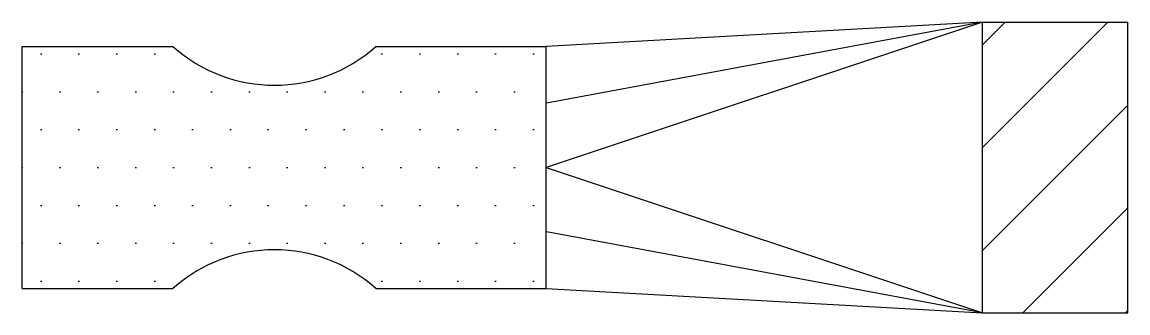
# Model space of a CAD drawing. Header units: inches. Extents: x 0 to 45.6, y -6 to 6.
import ezdxf

# ---------------------------------------------------------------- set-up
doc = ezdxf.new("R2010")
doc.units = ezdxf.units.IN
doc.header["$LTSCALE"] = 48
doc.header["$MEASUREMENT"] = 0
doc.layers.get('0').update_dxf_attribs({"linetype": 'CONTINUOUS'})

msp = doc.modelspace()

# ---------------------------------------------------------------- hatches: boundary and pattern name
h = msp.add_hatch()
h.set_pattern_fill('ANSI31', color=8, scale=24, style=0)
h.set_pattern_definition([(45, (-985.1258, -472.3822), (-2.12132, 2.12132), [])])
h.paths.add_polyline_path([(45.62, -6), (45.62, 6), (39.62, 6), (39.62, -6)])
h = msp.add_hatch()
h.set_pattern_fill('DOTS', color=8, scale=25, style=0)
h.paths.add_polyline_path([(21.62, 5), (14.595, 5, -0.383554), (6.223, 5), (0, 5), (0, -5), (6.223, -5, -0.383554), (14.595, -5), (21.62, -5)])

# ---------------------------------------------------------------- linework, layer by layer
for p, q in [((39.62, 6), (21.62, 0)), ((39.62, 6), (21.62, 5)), ((39.62, 6), (21.628, 2.654)), ((39.62, -6), (39.62, 6)), ((39.62, 6), (45.62, 6)), ((45.62, -6), (45.62, 6)), ((0, -5), (0, 5)), ((0, 5), (6.223, 5)), ((14.595, 5), (21.62, 5)), ((21.62, -5), (21.62, 5)), ((21.62, 0), (39.62, -6)), ((39.62, -6), (21.628, -2.654)), ((0, -5), (6.223, -5)), ((14.595, -5), (21.62, -5)), ((21.62, -5), (39.62, -6)), ((39.62, -6), (45.62, -6))]:
    msp.add_line(p, q)
for centre, start, end in [((10.409, 9.654), 228.031, 311.969), ((10.409, -9.654), 48.031, 131.969)]:
    msp.add_arc(centre, 6.26, start, end)

doc.saveas('drawing.dxf')
